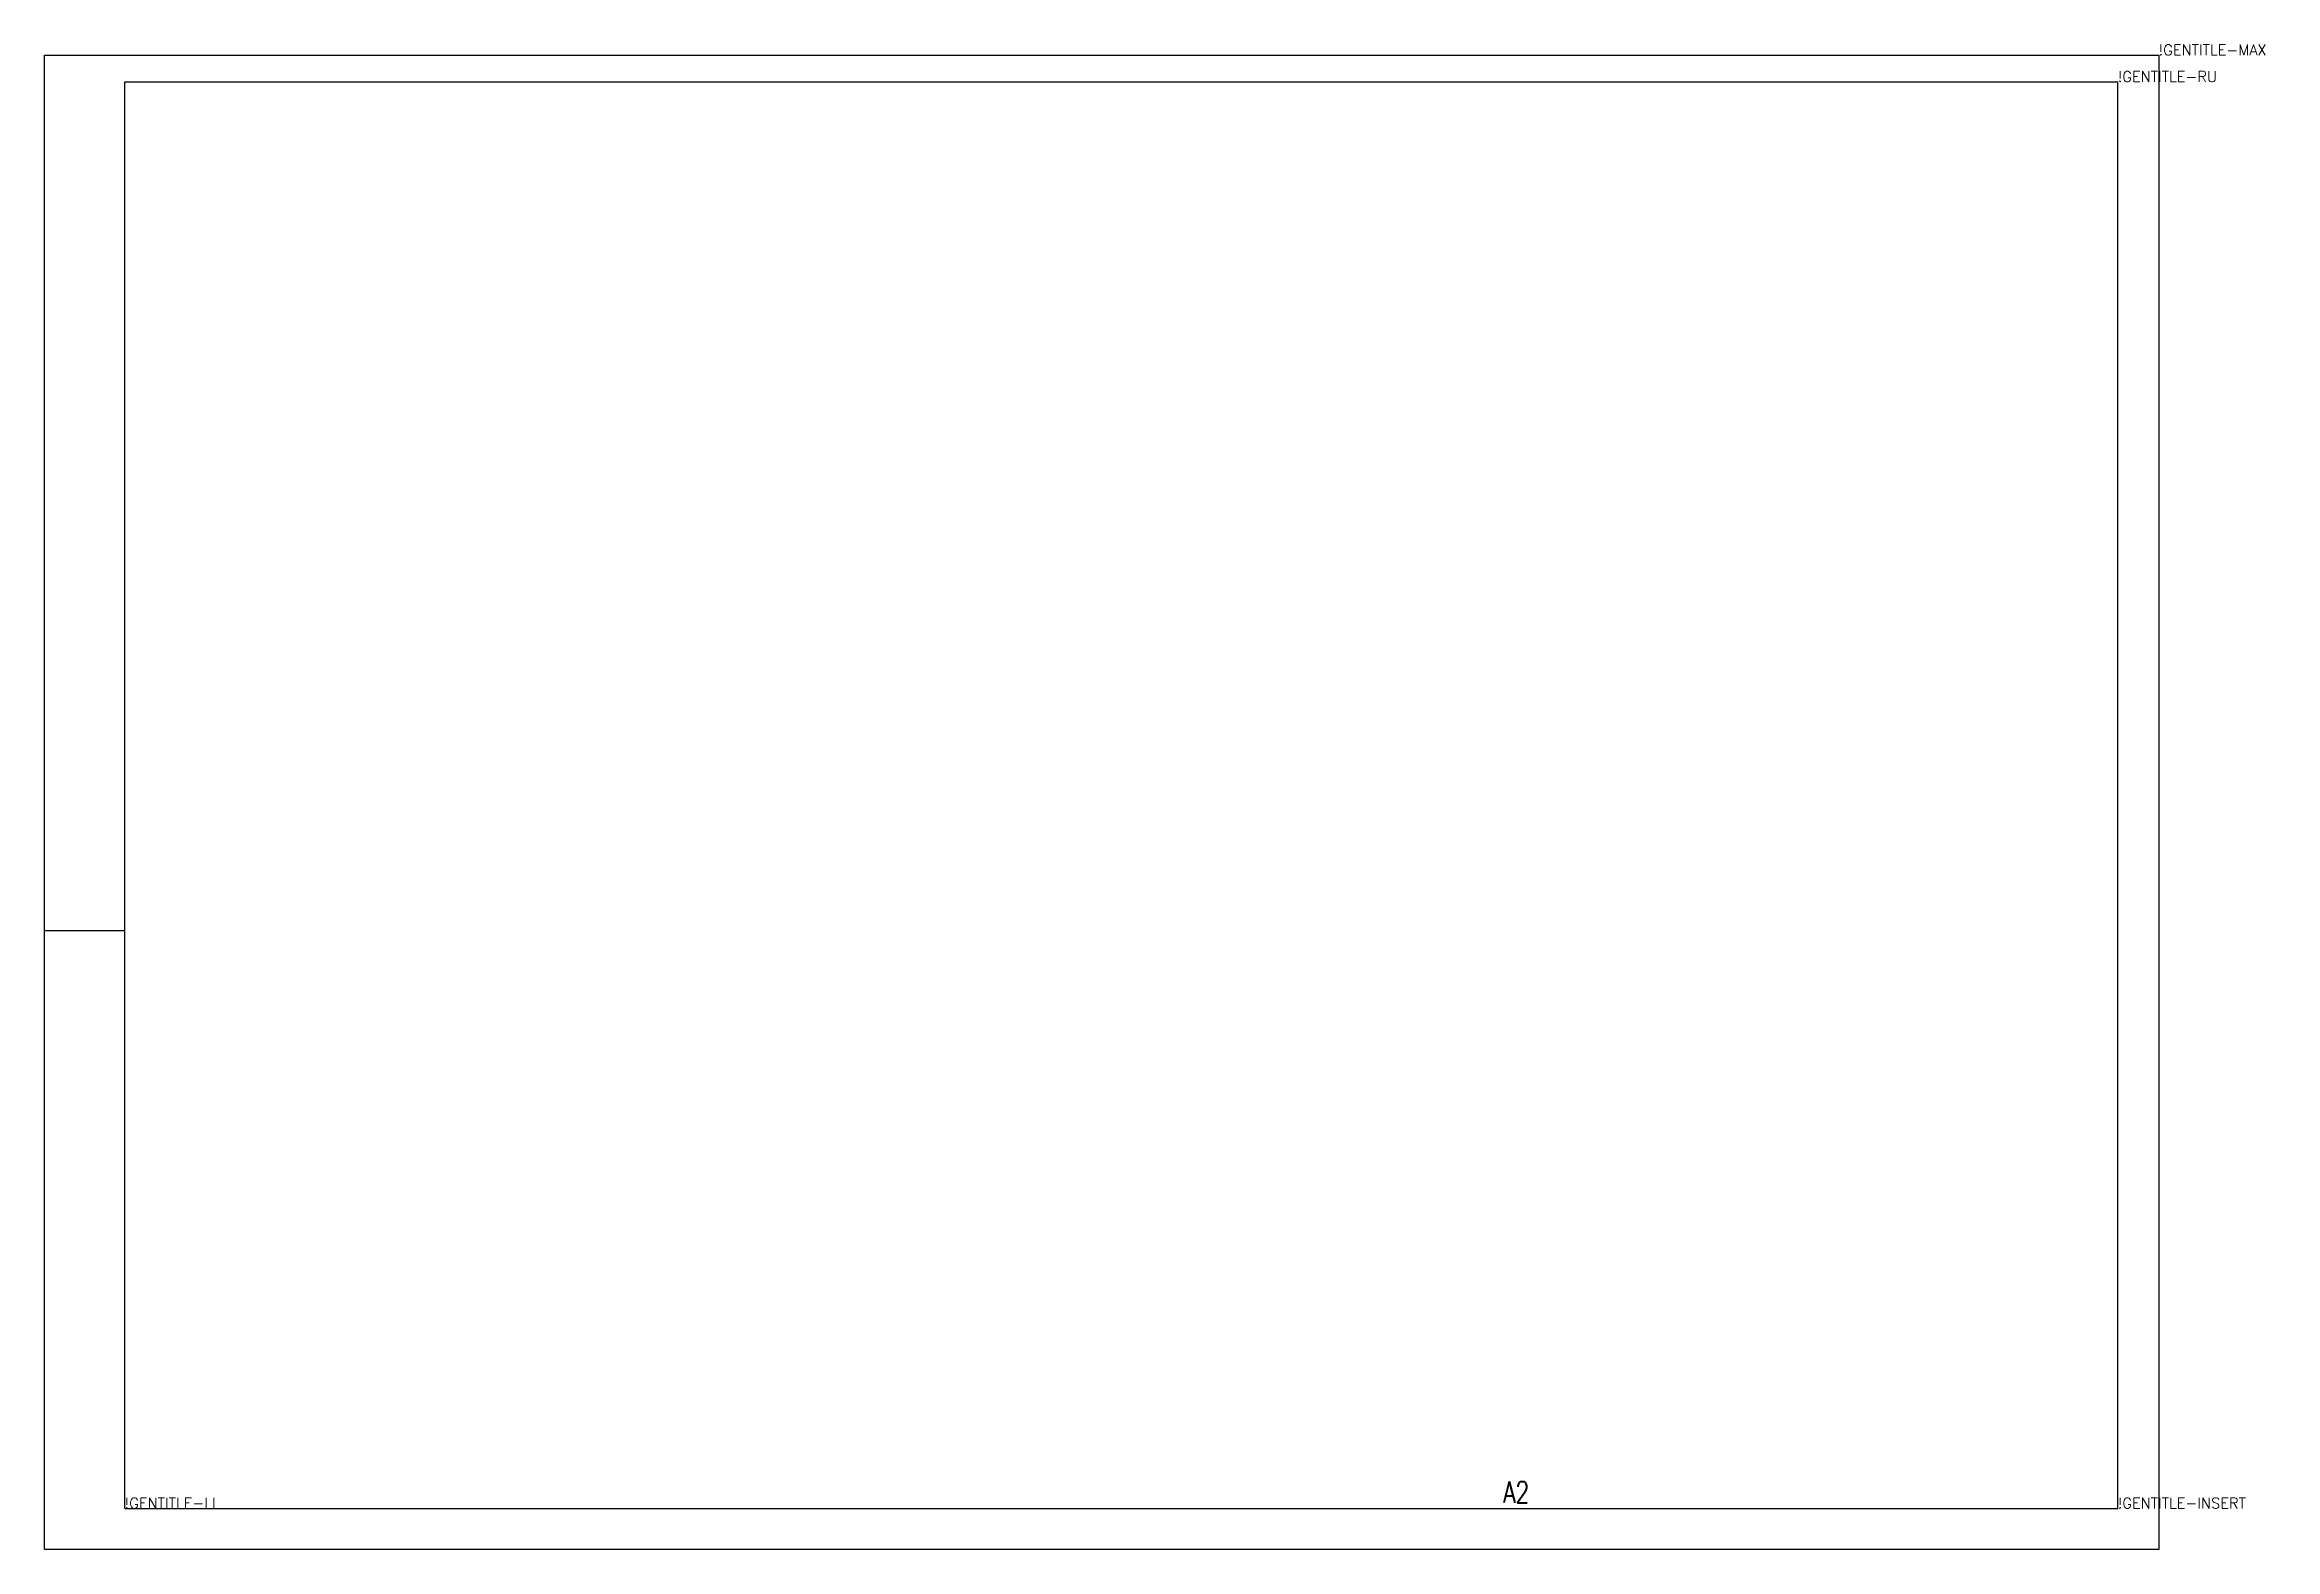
# Model space of a CAD drawing. Extents: x 0 to 627, y 0 to 423.
import ezdxf
from ezdxf.enums import TextEntityAlignment as Align

# ---------------------------------------------------------------- set-up
doc = ezdxf.new("R2010")
doc.units = 0
doc.layers.get('Defpoints').update_dxf_attribs({"linetype": 'CONTINUOUS'})
doc.layers.add('AM_BOR', color=7, linetype='CONTINUOUS', lineweight=30)
doc.styles.add('ACJISTS', font='romanc.shx', dxfattribs={"height": 1, "bigfont": 'extfont2.shx'})
doc.styles.add('TM_WAKU2', font='SIMPLEX.shx', dxfattribs={"width": 0.75, "bigfont": 'EXTFONT.shx'})

msp = doc.modelspace()

# ---------------------------------------------------------------- linework, layer by layer
at = {"layer": 'AM_BOR'}
for p, q in [((22.5, 412.5), (582.5, 412.5)), ((22.5, 11.5), (22.5, 412.5)), ((582.5, 11.5), (582.5, 412.5)), ((22.5, 11.5), (582.5, 11.5)), ((22.5, 11.5), (582.5, 11.5))]:
    msp.add_line(p, q, dxfattribs=at)
at = {"layer": 'AM_BOR', "color": 1, "lineweight": 25}
msp.add_line((0, 174), (22.5, 174), dxfattribs=at)
at = {"layer": 'Defpoints', "color": 1, "lineweight": 25}
msp.add_lwpolyline([(0, 0), (0, 420), (594, 420), (594, 0)], close=True, dxfattribs=at)

# ---------------------------------------------------------------- texts
at = {"layer": 'AM_BOR', "style": 'ACJISTS'}
for s, p in [('!GENTITLE-MAX', (594, 420)), ('!GENTITLE-RU', (582.5, 412.5)), ('!GENTITLE-LL', (22.5, 11.5)), ('!GENTITLE-INSERT', (582.5, 11.5))]:
    msp.add_text(s, height=3, dxfattribs=at).set_placement(p)
at = {"layer": 'AM_BOR', "color": 1, "lineweight": 25, "style": 'TM_WAKU2', "width": 0.75}
msp.add_text('A2', height=6, dxfattribs=at).set_placement((409.8, 19.05), align=Align.TOP_LEFT)

doc.saveas('drawing.dxf')
